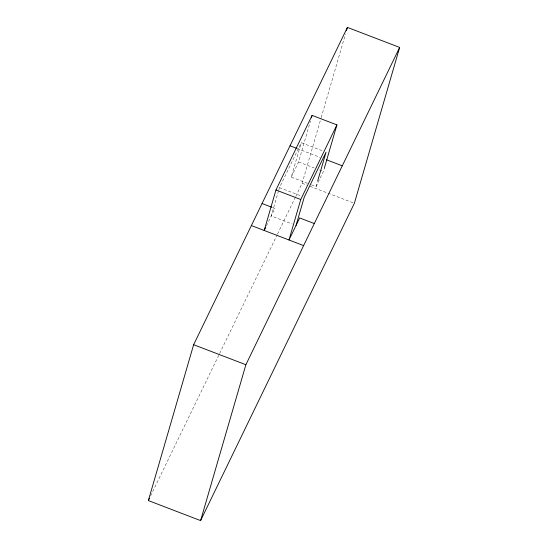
<?xml version="1.0" encoding="UTF-8"?>
<svg xmlns="http://www.w3.org/2000/svg" width="548" height="548" viewBox="0 0 548 548"><rect width="100%" height="100%" fill="white"/><g stroke="black" fill="none" stroke-linecap="round" stroke-linejoin="round"><path stroke-width="0.41" stroke-dasharray="2.74 2.06" d="M278.521 190.875L271.239 215.946L292.166 223.968M278.754 190.067L279.459 187.642L301.242 142.686L322.943 151.008M307.524 183.34L291.248 177.1L301.242 142.686M291.248 177.1L298.578 161.968L310.456 121.101M295.776 196.355L302.119 183.265L320.95 118.457M321.19 117.635L345.5 33.962M311.401 184.827L316.045 186.608L317.477 181.696M316.045 186.608L323.382 171.476L324.334 168.209M266.417 225.892L274.877 208.432L272.616 207.569M150.59 495.947L219.269 354.241M219.638 353.467L277.117 234.866M277.487 234.092L295.406 197.129M297.153 148.529L320.107 157.331M298.578 161.968L314.079 167.914M319.505 169.99L323.382 171.476M302.119 183.265L306.873 185.087M310.038 186.299L353.57 202.993M279.459 187.642L301.16 195.958"/><path stroke-width="0.82" d="M148.35 500.571L193.636 344.706L347.405 27.4L399.65 47.429L354.364 203.294L200.595 520.6L148.35 500.571L149.474 498.262M324.334 168.209L336.917 124.889L312.113 115.381L275.952 189.998L264.191 230.482L265.677 227.42M311.401 117.834L312.113 115.381M200.595 520.6L245.881 364.735L399.65 47.429M346.452 30.681L347.405 27.4M336.917 124.889L300.756 199.506L288.995 239.99L299.681 217.94L314.299 223.55M296.036 225.454L304.263 197.15L326.046 152.2L317.717 180.874M290.029 145.795L296.358 148.227M326.437 159.756L342.274 165.825M275.952 189.998L300.756 199.506M262.054 203.52L271.863 207.274M251.374 225.564L303.613 245.593M193.636 344.706L245.881 364.735"/></g></svg>
